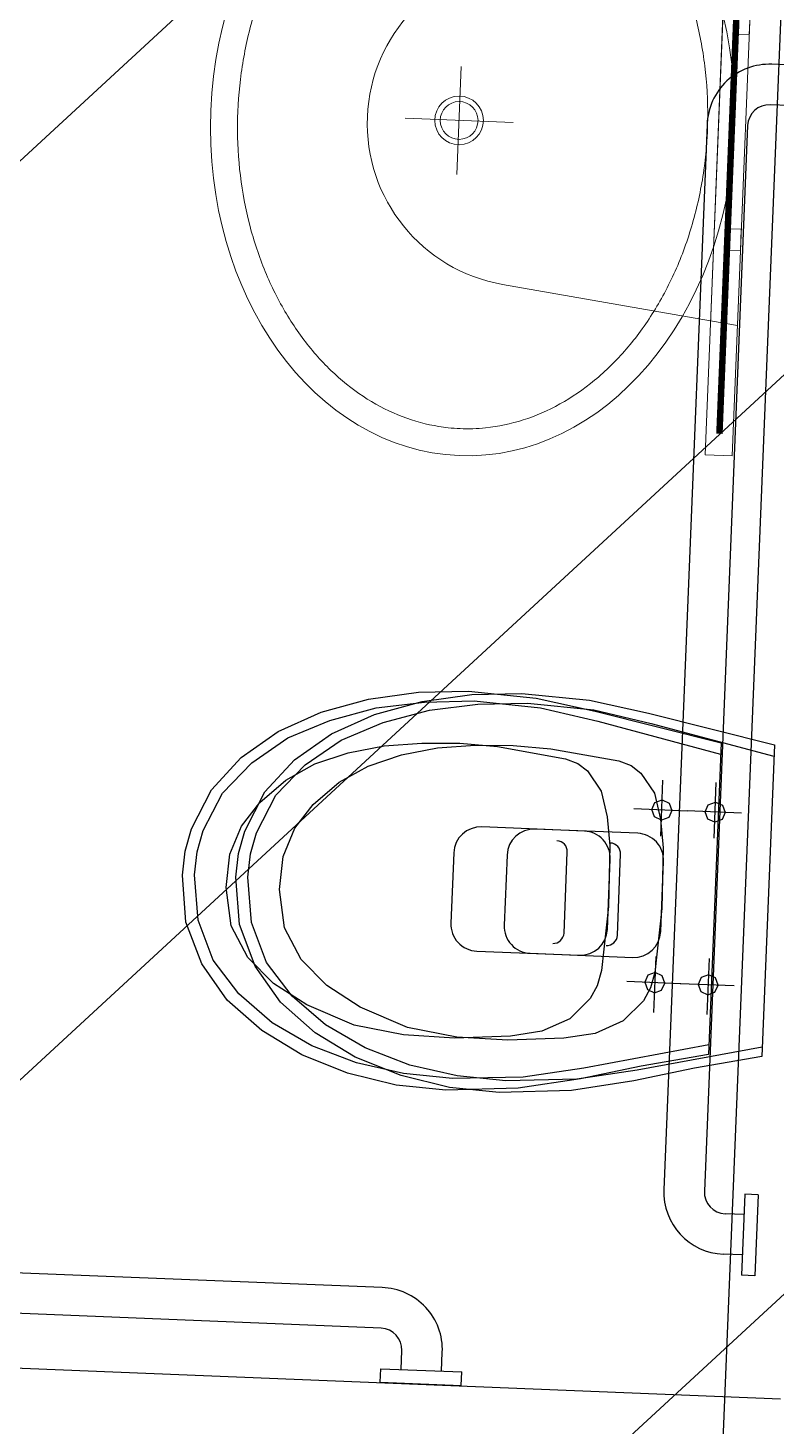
# Model space of a CAD drawing. Extents: x -678889171 to 586587, y -792238163 to 335485.
# Drawn here: x -678749636 to -678748943, y -791945626 to -791944332 of the extents above; entities that cross this region are included whole.
import ezdxf
from ezdxf.enums import TextEntityAlignment as Align

# ---------------------------------------------------------------- set-up
doc = ezdxf.new("R2010")
doc.units = 0
doc.header["$MEASUREMENT"] = 0
for name, color, linetype in [('A-FLOR-PATT', 252, 'Continuous'), ('A-SITE-PATT', 252, 'Continuous'), ('A-WALL', 252, 'Continuous')]:
    doc.layers.add(name, color=color, linetype=linetype)
doc.layers.add('BASEMENT3 LAYOUT$0$HATCH2', color=252, linetype='Continuous', lineweight=15)
doc.layers.add('Ground floor Towers$0$04-Ground Floor$0$A-FIX', color=252, linetype='Continuous', lineweight=0)
doc.styles.add('Ground floor Towers$0$$Bas01-Rname$0$EN-SC', font='swissc.ttf')
doc.styles.add('Ground floor Towers$0$$Bas01-Rname$0$EN-SCL', font='swisscl.ttf')
doc.styles.add('Ground floor Towers$0$04-Ground Floor$0$V2-lower ground$0$LEVEL  FOR LICENSE LOWER GR$0$$LG- LEVEL$0$AR-SR', font='sarb.shx')

# ---------------------------------------------------------------- blocks, each defined once
blk = doc.blocks.new('A$C61C61320')
at = {"layer": 'BASEMENT3 LAYOUT$0$HATCH2'}
h = blk.add_hatch(dxfattribs=at)
h.set_pattern_fill('ANSI31', color=256, scale=5000, style=0)
h.set_pattern_definition([(45, (1320016.062358054, 343948.7931753235), (-441.9417382415922, 441.9417382415922), [])])
h.paths.add_polyline_path([(11086.00013759569, 20764.88754983409), (-87874.57371154218, 20764.88754983409), (-87874.57371154218, -14411.92520058152), (11086.00013759569, -14411.92520058152)])
blk = doc.blocks.new('Ground floor Towers$0$04-Ground Floor$0$PLann')
at = {"layer": 'Ground floor Towers$0$04-Ground Floor$0$A-FIX'}
for p, q in [((86.54599381877051, -762.7636714310493), (80.35569658232271, -716.4148793086197)), ((86.54599381877051, -762.7636714310493), (80.35569658232271, -716.4148793086197)), ((432.8298095811915, -762.7636714310493), (439.020106817632, -716.4148793086197)), ((432.8298095811915, -762.7636714310493), (439.020106817632, -716.4148793086197)), ((439.0201068176393, -741.4148793086197), (80.35569658232998, -741.4148793086197)), ((439.0201068176393, -741.4148793086197), (80.35569658232998, -741.4148793086197)), ((109.6894728402694, -935.0408150126723), (86.54599381877051, -762.7636714310493)), ((109.6894728402694, -935.0408150126723), (86.54599381877051, -762.7636714310493)), ((409.6863305596926, -935.0408150126723), (432.8298095811915, -762.7636714310493)), ((409.6863305596926, -935.0408150126723), (432.8298095811915, -762.7636714310493)), ((259.7218895310143, -1031.415030711679), (259.7218895310143, -931.4150307116788)), ((259.7218895310143, -1031.415030711679), (259.7218895310143, -931.4150307116788)), ((309.7218895310143, -981.4150307116788), (209.7218895310143, -981.4150307116788)), ((309.7218895310143, -981.4150307116788), (209.7218895310143, -981.4150307116788))]:
    blk.add_line(p, q, dxfattribs=at)
for points in [[(-40.312098295748, -741.4148793086124), (-40.31209829575528, -716.4148793086124), (559.6879016957173, -716.414879308627), (559.6879016957246, -741.414879308627)], [(-40.312098295748, -741.4148793086124), (-40.31209829575528, -716.4148793086124), (559.6879016957173, -716.414879308627), (559.6879016957246, -741.414879308627)], [(169.687901699981, -726.4148793086197), (169.687901699981, -716.4148793086197), (149.687901699981, -716.4148793086197), (149.687901699981, -726.4148793086197)], [(169.687901699981, -726.4148793086197), (169.687901699981, -716.4148793086197), (149.687901699981, -716.4148793086197), (149.687901699981, -726.4148793086197)], [(369.687901699981, -726.4148793086197), (369.687901699981, -716.4148793086197), (349.687901699981, -716.4148793086197), (349.687901699981, -726.4148793086197)], [(369.687901699981, -726.4148793086197), (369.687901699981, -716.4148793086197), (349.687901699981, -716.4148793086197), (349.687901699981, -726.4148793086197)]]:
    blk.add_lwpolyline(points, close=True, dxfattribs=at)
at = {"layer": 'Ground floor Towers$0$04-Ground Floor$0$A-FIX', "const_width": 6.000000000000006}
blk.add_lwpolyline([(539.68790169571, -728.914879308627), (-20.31209829573345, -728.9148793086124)], dxfattribs=at)
blk.add_lwpolyline([(539.68790169571, -728.914879308627), (-20.31209829573345, -728.9148793086124)], dxfattribs=at)
at = {"layer": 'Ground floor Towers$0$04-Ground Floor$0$A-FIX'}
for radius in [22.5, 22.5, 17.5, 17.5]:
    blk.add_circle((259.7218895310143, -981.4150307116788), radius, dxfattribs=at)
blk.add_arc((259.687901699981, -915.096300397744), 151.3185789108752, 187.5738971129199, 352.4261028871238, dxfattribs=at)
blk.add_arc((259.687901699981, -915.096300397744), 151.3185789108752, 187.5738971129199, 352.4261028871238, dxfattribs=at)
at = {"layer": 'Ground floor Towers$0$04-Ground Floor$0$A-FIX', "extrusion": (7.453889935837879e-20, 4.794532955870854e-34, -1)}
blk.add_ellipse((259.687901699981, -968.9148793086197), major_axis=(-309.9999999999999, -3.37726916718637e-14), ratio=0.782258064516129, dxfattribs=at)
blk.add_ellipse((259.687901699981, -968.9148793086197), major_axis=(-309.9999999999999, -3.37726916718637e-14), ratio=0.782258064516129, dxfattribs=at)
at = {"layer": 'Ground floor Towers$0$04-Ground Floor$0$A-FIX'}
blk.add_open_spline([(-25.31209830001899, -968.9148793086197), (-25.31209830001899, -961.0473532923634), (-24.74826177230716, -953.1797335107321), (-21.94688169636356, -933.7138040595737), (-19.02874969334516, -922.1571387472641), (-10.72651512933953, -899.454247949433), (-5.341221260423481, -888.3081040044262), (7.824022180502652, -866.7212399558548), (15.60463788119523, -856.2814262584061), (33.40727327055356, -836.4263402777642), (43.42925202693732, -827.0120924017456), (65.47000209208636, -809.519838646599), (77.48831278559373, -801.442591484446), (103.1945126008795, -786.9007861311247), (116.8818020173348, -780.4366871150478), (145.5330059188564, -769.3441619468495), (160.4963153406861, -764.7159856540884), (191.259340903438, -757.4545625553137), (207.0584803542806, -754.8214399165217), (239.0234866660467, -751.6403371148617), (255.1887987517985, -751.0924030846863), (287.4039406834927, -752.1004471453844), (303.4532205674259, -753.6564111157486), (334.9580592607817, -758.8191438276399), (350.4130546213055, -762.4258327888592), (380.2716868264761, -771.566396389614), (394.6747327273697, -777.1000946792838), (422.0097014143612, -789.9042368507062), (434.9410130482429, -797.1743427078754), (458.9687226448441, -813.2014620853361), (470.0645621094009, -821.957880902758), (490.1314457941044, -840.6620015592771), (499.1021882832429, -850.6087965773104), (514.71676492181, -871.3746952507636), (521.360876551109, -882.1927554648491), (532.2094788990435, -904.3891791588821), (536.4149606392457, -915.7669447007638), (542.3439672467066, -938.8049850783054), (544.0686324167546, -950.4657399080379), (545.0290625510097, -973.8299000077086), (544.2650736414871, -985.5345976591261), (540.2808561496495, -1008.588967903771), (537.0952554489049, -1019.942150457376), (528.3334685381269, -1042.217521760073), (522.7561969821109, -1053.139511539054), (509.2870428868337, -1074.266178615521), (501.3946138569227, -1084.469971425539), (483.4504310836419, -1103.854033060284), (473.398764453661, -1113.033362512127), (451.3774193077479, -1130.072000512532), (439.4081869834918, -1137.930626129207), (413.8699141381294, -1152.066269717055), (400.3014342218594, -1158.342875468653), (371.9438301105984, -1169.104131254105), (357.1552677509462, -1173.58855604242), (326.7804472170537, -1180.615564144237), (311.1947245819465, -1183.158034953739), (279.6757942047116, -1186.216517610242), (263.7431022370729, -1186.732487697626), (231.9919756353847, -1185.720797278954), (216.174052556933, -1184.193150142403), (185.1103913328334, -1179.144884665787), (169.865177070249, -1175.624339791341), (140.3855784975676, -1166.707505830635), (126.1517431918546, -1161.311377935889), (99.09821272188856, -1148.823787617729), (86.27908606553683, -1141.732632118014), (62.40612803263502, -1126.091817920779), (51.35282246908901, -1117.542697451484), (31.29375764830911, -1099.26687379401), (22.2883045163544, -1089.54099612106), (6.52497928464436, -1069.216324533953), (-0.2330962097257725, -1058.618506770689), (-11.38655015674158, -1036.850484440553), (-15.78279724013555, -1025.68090786664), (-22.16650735261646, -1003.039409623204), (-24.15506525497767, -991.5671620497296), (-25.18630611181288, -976.3476007948402), (-25.31209830001899, -972.6312389288714), (-25.31209830001899, -968.9148793086197)], degree=3, knots=[0, 0, 0, 0, 0.112104300194936, 0.112104300194936, 0.2786233646926105, 0.2786233646926105, 0.4451424291902849, 0.4451424291902849, 0.6116614936879594, 0.6116614936879594, 0.7781805581856338, 0.7781805581856338, 0.9446996226833082, 0.9446996226833082, 1.111218687180983, 1.111218687180983, 1.277737751678657, 1.277737751678657, 1.444256816176331, 1.444256816176331, 1.610775880674006, 1.610775880674006, 1.77729494517168, 1.77729494517168, 1.943814009669355, 1.943814009669355, 2.110333074167029, 2.110333074167029, 2.276852138664704, 2.276852138664704, 2.443371203162378, 2.443371203162378, 2.609890267660052, 2.609890267660052, 2.776409332157727, 2.776409332157727, 2.942928396655401, 2.942928396655401, 3.109447461153076, 3.109447461153076, 3.27596652565075, 3.27596652565075, 3.440092326214613, 3.440092326214613, 3.604218126778477, 3.604218126778477, 3.76834392734234, 3.76834392734234, 3.932469727906204, 3.932469727906204, 4.096595528470067, 4.096595528470067, 4.260721329033931, 4.260721329033931, 4.424847129597794, 4.424847129597794, 4.588972930161658, 4.588972930161658, 4.753098730725521, 4.753098730725521, 4.917224531289385, 4.917224531289385, 5.081350331853248, 5.081350331853248, 5.245476132417112, 5.245476132417112, 5.409601932980975, 5.409601932980975, 5.573727733544839, 5.573727733544839, 5.737853534108702, 5.737853534108702, 5.901979334672566, 5.901979334672566, 6.066105135236429, 6.066105135236429, 6.230230935800293, 6.230230935800293, 6.283185307179586, 6.283185307179586, 6.283185307179586, 6.283185307179586], dxfattribs=at)
blk.add_open_spline([(-25.31209830001899, -968.9148793086197), (-25.31209830001899, -961.0473532923634), (-24.74826177230716, -953.1797335107321), (-21.94688169636356, -933.7138040595737), (-19.02874969334516, -922.1571387472641), (-10.72651512933953, -899.454247949433), (-5.341221260423481, -888.3081040044262), (7.824022180502652, -866.7212399558548), (15.60463788119523, -856.2814262584061), (33.40727327055356, -836.4263402777642), (43.42925202693732, -827.0120924017456), (65.47000209208636, -809.519838646599), (77.48831278559373, -801.442591484446), (103.1945126008795, -786.9007861311247), (116.8818020173348, -780.4366871150478), (145.5330059188564, -769.3441619468495), (160.4963153406861, -764.7159856540884), (191.259340903438, -757.4545625553137), (207.0584803542806, -754.8214399165217), (239.0234866660467, -751.6403371148617), (255.1887987517985, -751.0924030846863), (287.4039406834927, -752.1004471453844), (303.4532205674259, -753.6564111157486), (334.9580592607817, -758.8191438276399), (350.4130546213055, -762.4258327888592), (380.2716868264761, -771.566396389614), (394.6747327273697, -777.1000946792838), (422.0097014143612, -789.9042368507062), (434.9410130482429, -797.1743427078754), (458.9687226448441, -813.2014620853361), (470.0645621094009, -821.957880902758), (490.1314457941044, -840.6620015592771), (499.1021882832429, -850.6087965773104), (514.71676492181, -871.3746952507636), (521.360876551109, -882.1927554648491), (532.2094788990435, -904.3891791588821), (536.4149606392457, -915.7669447007638), (542.3439672467066, -938.8049850783054), (544.0686324167546, -950.4657399080379), (545.0290625510097, -973.8299000077086), (544.2650736414871, -985.5345976591261), (540.2808561496495, -1008.588967903771), (537.0952554489049, -1019.942150457376), (528.3334685381269, -1042.217521760073), (522.7561969821109, -1053.139511539054), (509.2870428868337, -1074.266178615521), (501.3946138569227, -1084.469971425539), (483.4504310836419, -1103.854033060284), (473.398764453661, -1113.033362512127), (451.3774193077479, -1130.072000512532), (439.4081869834918, -1137.930626129207), (413.8699141381294, -1152.066269717055), (400.3014342218594, -1158.342875468653), (371.9438301105984, -1169.104131254105), (357.1552677509462, -1173.58855604242), (326.7804472170537, -1180.615564144237), (311.1947245819465, -1183.158034953739), (279.6757942047116, -1186.216517610242), (263.7431022370729, -1186.732487697626), (231.9919756353847, -1185.720797278954), (216.174052556933, -1184.193150142403), (185.1103913328334, -1179.144884665787), (169.865177070249, -1175.624339791341), (140.3855784975676, -1166.707505830635), (126.1517431918546, -1161.311377935889), (99.09821272188856, -1148.823787617729), (86.27908606553683, -1141.732632118014), (62.40612803263502, -1126.091817920779), (51.35282246908901, -1117.542697451484), (31.29375764830911, -1099.26687379401), (22.2883045163544, -1089.54099612106), (6.52497928464436, -1069.216324533953), (-0.2330962097257725, -1058.618506770689), (-11.38655015674158, -1036.850484440553), (-15.78279724013555, -1025.68090786664), (-22.16650735261646, -1003.039409623204), (-24.15506525497767, -991.5671620497296), (-25.18630611181288, -976.3476007948402), (-25.31209830001899, -972.6312389288714), (-25.31209830001899, -968.9148793086197)], degree=3, knots=[0, 0, 0, 0, 0.112104300194936, 0.112104300194936, 0.2786233646926105, 0.2786233646926105, 0.4451424291902849, 0.4451424291902849, 0.6116614936879594, 0.6116614936879594, 0.7781805581856338, 0.7781805581856338, 0.9446996226833082, 0.9446996226833082, 1.111218687180983, 1.111218687180983, 1.277737751678657, 1.277737751678657, 1.444256816176331, 1.444256816176331, 1.610775880674006, 1.610775880674006, 1.77729494517168, 1.77729494517168, 1.943814009669355, 1.943814009669355, 2.110333074167029, 2.110333074167029, 2.276852138664704, 2.276852138664704, 2.443371203162378, 2.443371203162378, 2.609890267660052, 2.609890267660052, 2.776409332157727, 2.776409332157727, 2.942928396655401, 2.942928396655401, 3.109447461153076, 3.109447461153076, 3.27596652565075, 3.27596652565075, 3.440092326214613, 3.440092326214613, 3.604218126778477, 3.604218126778477, 3.76834392734234, 3.76834392734234, 3.932469727906204, 3.932469727906204, 4.096595528470067, 4.096595528470067, 4.260721329033931, 4.260721329033931, 4.424847129597794, 4.424847129597794, 4.588972930161658, 4.588972930161658, 4.753098730725521, 4.753098730725521, 4.917224531289385, 4.917224531289385, 5.081350331853248, 5.081350331853248, 5.245476132417112, 5.245476132417112, 5.409601932980975, 5.409601932980975, 5.573727733544839, 5.573727733544839, 5.737853534108702, 5.737853534108702, 5.901979334672566, 5.901979334672566, 6.066105135236429, 6.066105135236429, 6.230230935800293, 6.230230935800293, 6.283185307179586, 6.283185307179586, 6.283185307179586, 6.283185307179586], dxfattribs=at)
blk = doc.blocks.new('GR')
at = {"layer": 'A-FLOR-PATT'}
for p, q in [((45305, 268485), (45305, 225220)), ((44999.07357384515, 241189.0086429631, -2.166913846669273), (45044.80898227717, 241197.3631891634, -2.166913846669273)), ((45044.80898227717, 241197.3631891634, -2.166913846669273), (45091.11917990304, 241200.2086930498, -2.166913846669273)), ((45050.90039559161, 241188.5458032984, -2.166913846669273), (45096.64652039431, 241191.4118993901, -2.166913846669273)), ((45091.11917990304, 241200.2086930498, -2.166913846669273), (45153.95103361123, 241196.4699196092, -2.166913846669273)), ((45096.64652039431, 241191.4118993901, -2.166913846669273), (45158.39370020236, 241187.6710081015, -2.166913846669273)), ((45153.95103361123, 241196.4699196092, -2.166913846669273), (45209.09352000001, 241186.6636289174, -2.166913846669273)), ((44955.56165891373, 241175.1482736001, -2.166913846669273), (44999.07357384515, 241189.0086429631, -2.166913846669273)), ((44963.84089438574, 241167.9838701767, -2.166913846669273), (45006.24750091432, 241181.2997423624, -2.166913846669273)), ((45006.24750091432, 241181.2997423624, -2.166913846669273), (45050.90039559161, 241188.5458032984, -2.166913846669273)), ((45158.39370020236, 241187.6710081015, -2.166913846669273), (45211.86688995986, 241177.2974254648, -2.166913846669273)), ((45209.09352000001, 241186.6636289174, -2.166913846669273), (45326.56877629653, 241162.0755675564, -2.166913846669273)), ((45211.86688995986, 241177.2974254648, -2.166913846669273), (45326.56877622906, 241151.4959268005, -2.166913846669273)), ((44916.46432106681, 241155.7646656484, -2.166913846669273), (44955.56165891373, 241175.1482736001, -2.166913846669273)), ((44925.84666255854, 241150.2728202754, -2.166913846669273), (44963.84089438574, 241167.9838701767, -2.166913846669273)), ((44883.43128141664, 241130.3403947364, -2.166913846669273), (44916.46432106681, 241155.7646656484, -2.166913846669273)), ((45049.86827995732, 241150.5149750199, -2.166913846669273), (45085.13971603576, 241151.6902148617, -2.166913846669273)), ((45085.13971603576, 241151.6902148617, -2.166913846669273), (45119.87419452801, 241150.1093239747, -2.166913846669273)), ((45326.56877629653, 241162.0755675564, -2.166913846671937), (45326.56877644789, 240873.2013755885, -2.166913846671937)), ((44893.35379962362, 241125.955975711, -2.166913846669273), (44925.84666255854, 241150.2728202754, -2.166913846669273)), ((44951.79387095501, 241127.1764527722, -2.166913846669273), (44982.0770419765, 241138.8199430429, -2.166913846669273)), ((44982.0770419765, 241138.8199430429, -2.166913846669273), (45015.14456019273, 241146.5857223269, -2.166913846669273)), ((45015.14456019273, 241146.5857223269, -2.166913846669273), (45049.86827995732, 241150.5149750199, -2.166913846669273)), ((45119.87419452801, 241150.1093239747, -2.166913846669273), (45183.27977838682, 241141.4038451999, -2.166913846669273)), ((45183.27977838682, 241141.4038451999, -2.166913846669273), (45194.87163552248, 241137.565024618, -2.166913846669273)), ((44857.02551144578, 241099.4188991321, -2.166913846669273), (44883.43128141664, 241130.3403947364, -2.166913846669273)), ((44867.50884093036, 241096.6842857466, -2.166913846669273), (44893.35379962362, 241125.955975711, -2.166913846669273)), ((44925.3590440495, 241111.136683512, -2.166913846669273), (44951.79387095501, 241127.1764527722, -2.166913846669273)), ((45194.87163552248, 241137.565024618, -2.166913846669273), (45204.25613715961, 241130.9668118286, -2.166913846669273)), ((45204.25613715961, 241130.9668118286, -2.166913846669273), (45217.52465425569, 241112.8135144754, -2.166913846669273)), ((45274.37368897691, 241073.3851623971, -2.166913846669273), (45274.27254055465, 241125.1891894209, -2.166913846669273)), ((45217.52465425569, 241112.8135144754, -2.166913846669273), (45224.16576793871, 241089.1154188258, -2.166913846669273)), ((44840.02483525777, 241062.4632635541, -2.166913846669273), (44857.02551144578, 241099.4188991321, -2.166913846669273)), ((44902.25407803103, 241089.5932512868, -2.166913846669273), (44925.3590440495, 241111.136683512, -2.166913846669273)), ((45264.9547511307, 241097.6201733282, -2.166913846669273), (45267.69690407007, 241104.2420636512, -2.166913846669273)), ((45267.69690407007, 241104.2420636512, -2.166913846669273), (45274.30803568777, 241107.0100543067, -2.166913846669273)), ((45274.30803568777, 241107.0100543067, -2.166913846669273), (45280.92992603307, 241104.2679013898, -2.166913846669273)), ((45280.92992603307, 241104.2679013898, -2.166913846669273), (45283.69791665891, 241097.6567697347, -2.166913846669273)), ((44851.04728265282, 241061.378413474, -2.166913846669273), (44867.50884093036, 241096.6842857466, -2.166913846669273)), ((44886.31012020869, 241066.9574294647, -2.166913846669273), (44902.25407803103, 241089.5932512868, -2.166913846669273)), ((45224.16576793871, 241089.1154188258, -2.166913846669273), (45227.53650329287, 241062.6775489713, -2.166913846669273)), ((45298.57964304789, 241097.6384715504, -2.166913846669273), (45248.40262688904, 241097.638471511, -2.166913846669273)), ((45267.72274181614, 241091.0090416658, -2.166913846669273), (45264.9547511307, 241097.6201733282, -2.166913846669273)), ((45274.34463210182, 241088.2668887562, -2.166913846669273), (45267.72274181614, 241091.0090416658, -2.166913846669273)), ((45280.95576377915, 241091.0348794044, -2.166913846669273), (45274.34463210182, 241088.2668887562, -2.166913846669273)), ((45283.69791665891, 241097.6567697347, -2.166913846669273), (45280.95576377915, 241091.0348794044, -2.166913846669273)), ((45203.51066592438, 241075.1384714815, -2.166913846669273), (45108.51066592438, 241075.1384714292, -2.166913846669273)), ((44835.09794549653, 241041.4976634271, -2.166913846669273), (44840.02483525777, 241062.4632635541, -2.166913846669273)), ((44846.11823262694, 241041.5191807631, -2.166913846669273), (44851.04728265282, 241061.378413474, -2.166913846669273)), ((44876.44783365945, 241040.4937218643, -2.166913846669273), (44886.31012020869, 241066.9574294647, -2.166913846669273)), ((45227.53650329287, 241062.6775489713, -2.166913846669273), (45228.75265992156, 241006.4502125171, -2.166913846669273)), ((45083.51066593816, 241050.1384714161, -2.166913846669273), (45083.51066597221, 240985.1384714161, -2.166913846669273)), ((45188.51066598007, 240980.138471472, -2.166913846669273), (45188.5106659211, 241055.1384714557, -2.166913846669273)), ((45228.51066597221, 240985.1384714946, -2.166913846669273), (45228.51066593816, 241050.1384714946, -2.166913846669273)), ((44833.49227580228, 241019.4538699925, -2.166913846669273), (44835.09794549653, 241041.4976634271, -2.166913846669273)), ((44844.51150406831, 241020.0177242862, -2.166913846669273), (44846.11823262694, 241041.5191807631, -2.166913846669273)), ((44874.29537278203, 241009.6195813347, -2.166913846669273), (44876.44783365945, 241040.4937218643, -2.166913846669273)), ((44838.52339932149, 240975.9247157258, -2.166913846669273), (44833.49227580228, 241019.4538699925, -2.166913846669273)), ((44849.56110194486, 240978.1373167651, -2.166913846669273), (44844.51150406831, 241020.0177242862, -2.166913846669273)), ((44880.43846158858, 240974.3361515213, -2.166913846669273), (44874.29537278203, 241009.6195813347, -2.166913846669273)), ((45228.75265992156, 241006.4502125171, -2.166913846669273), (45224.44341781634, 240946.9146662831, -2.166913846669273)), ((44854.58578720599, 240937.9055712609, -2.166913846669273), (44838.52339932149, 240975.9247157258, -2.166913846669273)), ((44865.05619787718, 240941.7874688719, -2.166913846669273), (44849.56110194486, 240978.1373167651, -2.166913846669273)), ((44897.02484582936, 240945.7113422308, -2.166913846669273), (44880.43846158858, 240974.3361515213, -2.166913846669273)), ((45108.51066598597, 240960.1384714292, -2.166913846669273), (45203.51066598597, 240960.1384714815, -2.166913846669273)), ((45274.37368906457, 240961.8917806657, -2.166913846669273), (45274.27254072377, 240910.0877536417, -2.166913846669273)), ((44921.86568677975, 240922.6128145225, -2.166913846669273), (44897.02484582936, 240945.7113422308, -2.166913846669273)), ((45224.44341781634, 240946.9146662831, -2.166913846669273), (45221.17400703471, 240932.5688386384, -2.166913846669273)), ((45267.72274193151, 240944.2679013865, -2.166913846669273), (45264.95475125645, 240937.6567697198, -2.166913846669273)), ((45274.34463221291, 240947.0100543065, -2.166913846669273), (45267.72274193151, 240944.2679013865, -2.166913846669273)), ((45280.95576389455, 240944.2420636687, -2.166913846669273), (45274.34463221291, 240947.0100543065, -2.166913846669273)), ((45283.69791678474, 240937.6201733427, -2.166913846669273), (45280.95576389455, 240944.2420636687, -2.166913846669273)), ((44879.46661984977, 240905.4355031306, -2.166913846669273), (44854.58578720599, 240937.9055712609, -2.166913846669273)), ((44889.93271011095, 240911.5301355666, -2.166913846669273), (44865.05619787718, 240941.7874688719, -2.166913846669273)), ((45221.17400703471, 240932.5688386384, -2.166913846669273), (45215.12351054433, 240920.4303241203, -2.166913846669273)), ((45298.5796431737, 240937.6384715504, -2.166913846669273), (45248.40262701485, 240937.638471511, -2.166913846669273)), ((45264.95475125645, 240937.6567697198, -2.166913846669273), (45267.69690420626, 240931.0348794011, -2.166913846669273)), ((45267.69690420626, 240931.0348794011, -2.166913846669273), (45274.3080358283, 240928.2668887559, -2.166913846669273)), ((45274.3080358283, 240928.2668887559, -2.166913846669273), (45280.92992616932, 240931.0090416833, -2.166913846669273)), ((45280.92992616932, 240931.0090416833, -2.166913846669273), (45283.69791678474, 240937.6201733427, -2.166913846669273)), ((44953.33613376477, 240903.9310242081, -2.166913846669273), (44921.86568677975, 240922.6128145225, -2.166913846669273)), ((45215.12351054433, 240920.4303241203, -2.166913846669273), (45196.98207311776, 240901.0876329927, -2.166913846669273)), ((44912.5802157168, 240878.4916742254, -2.166913846669273), (44879.46661984977, 240905.4355031306, -2.166913846669273)), ((44921.93671940291, 240886.2328508302, -2.166913846669273), (44889.93271011095, 240911.5301355666, -2.166913846669273)), ((44998.01469015702, 240886.9237336491, -2.166913846669273), (44953.33613376477, 240903.9310242081, -2.166913846669273)), ((45196.98207311776, 240901.0876329927, -2.166913846669273), (45171.64713298371, 240888.3691261789, -2.166913846669273)), ((44959.461807138, 240866.4565106915, -2.166913846669273), (44921.93671940291, 240886.2328508302, -2.166913846669273)), ((45043.78021444772, 240879.8542165254, -2.166913846669273), (44998.01469015702, 240886.9237336491, -2.166913846669273)), ((45091.18262545308, 240878.8403990832, -2.166913846669273), (45043.78021444772, 240879.8542165254, -2.166913846669273)), ((45143.00080637957, 240882.8030290612, -2.166913846669273), (45091.18262545308, 240878.8403990832, -2.166913846669273)), ((45171.64713298371, 240888.3691261789, -2.166913846669273), (45143.00080637957, 240882.8030290612, -2.166913846669273)), ((45326.55160083476, 240881.9980123223, -2.166913846669273), (45211.95202905589, 240855.9291738479, -2.166913846669273)), ((44950.67149412316, 240857.610067944, -2.166913846669273), (44912.5802157168, 240878.4916742254, -2.166913846669273)), ((45001.37991238383, 240852.1989125886, -2.166913846669273), (44959.461807138, 240866.4565106915, -2.166913846669273)), ((45326.56877644789, 240873.2013755885, -2.166913846669273), (45264.85488388248, 240859.8939216739, -2.166913846669273)), ((44993.69808454382, 240842.2699561384, -2.166913846669273), (44950.67149412316, 240857.610067944, -2.166913846669273)), ((45211.95202905589, 240855.9291738479, -2.166913846669273), (45156.30702123032, 240845.3425356913, -2.166913846669273)), ((45264.85488388248, 240859.8939216739, -2.166913846669273), (45209.21635673148, 240845.9881812909, -2.166913846669273)), ((45038.90389883794, 240832.9866029012, -2.166913846669273), (44993.69808454382, 240842.2699561384, -2.166913846669273)), ((45045.49889245355, 240844.0198089344, -2.166913846669273), (45001.37991238383, 240852.1989125886, -2.166913846669273)), ((45090.71348130138, 240841.3530090431, -2.166913846669273), (45045.49889245355, 240844.0198089344, -2.166913846669273)), ((45156.30702123032, 240845.3425356913, -2.166913846669273), (45090.71348130138, 240841.3530090431, -2.166913846669273)), ((45209.21635673148, 240845.9881812909, -2.166913846669273), (45151.90200997722, 240834.8559446984, -2.166913846669273)), ((45085.22485507219, 240830.3219632297, -2.166913846669273), (45038.90389883794, 240832.9866029012, -2.166913846669273)), ((45151.90200997722, 240834.8559446984, -2.166913846669273), (45085.22485507219, 240830.3219632297, -2.166913846669273)), ((40476.64699863413, 240557.2740405605), (45356.67700594787, 240557.2740405606))]:
    blk.add_line(p, q, dxfattribs=at)
at = {"layer": 'A-FLOR-PATT', "ltscale": 0.5}
for p, q in [((45316.07333666809, 241791.5228427746), (45298.60893160938, 241791.5230307442)), ((45316.07293330124, 241754.0228427768), (45298.60852824244, 241754.0230307463)), ((45241.07843823954, 241733.3039482136), (45241.0694357107, 240746.361531904)), ((45278.57394171774, 241734.0230308066), (45278.57394171773, 240746.5230306987)), ((45316.0743450853, 240745.2728427736), (45316.07353835156, 240670.2728427779)), ((45328.57434508458, 240745.272708318), (45316.0743450853, 240745.2728427736)), ((45328.57434508458, 240745.272708318), (45328.57353835089, 240670.2727083223)), ((45316.07414340187, 240726.5228427679), (45298.60809798422, 240726.5230306406)), ((45316.07374003497, 240689.0228427701), (45298.60769461737, 240689.0230306427)), ((45328.57353835089, 240670.2727083223), (45316.07353835156, 240670.2728427779)), ((44984.10467824437, 240645.2679086038), (43997.16226193474, 240645.2769111327)), ((44984.82376083735, 240607.7724051256), (43997.32376072947, 240607.7724051257)), ((45004.82357280755, 240570.2734135421), (45004.82376077709, 240587.737818601)), ((45042.32357280539, 240570.2730101753), (45042.32376077492, 240587.737415234)), ((44986.07343835304, 240557.7736152262), (44986.07357280864, 240570.2736152255)), ((44986.07357280864, 240570.2736152255), (45061.07357280429, 240570.2728084918)), ((45061.07343834871, 240557.7728084925), (45061.07357280429, 240570.2728084918)), ((44986.07343835304, 240557.7736152262), (45061.07343834871, 240557.7728084925))]:
    blk.add_line(p, q, dxfattribs=at)
at = {"layer": 'A-FLOR-PATT', "extrusion": (-0.0005261196750830692, 1.807859417723991e-13, 0.9999998615990343)}
for p, q in [((44949.65144280642, 241189.008643102, -2.339215516575674), (44995.38684491209, 241197.3631892832, -2.315153218351313)), ((44949.65144280644, 241189.008643102, -2.3392155165171), (44995.3868449121, 241197.3631892832, -2.315153218292746)), ((44995.38684491209, 241197.3631892832, -2.315153218351313), (45041.69703612978, 241200.2086931503, -2.290788512223237)), ((44995.3868449121, 241197.3631892832, -2.315153218292746), (45041.69703612979, 241200.2086931503, -2.290788512164671)), ((45001.4782573798, 241188.5458034156, -2.311948405957857), (45047.22437585239, 241191.4118994883, -2.287880469640239)), ((45001.47825737982, 241188.5458034156, -2.31194840589929), (45047.22437585241, 241191.4118994882, -2.287880469581676)), ((45041.69703612978, 241200.2086931503, -2.290788512223237), (45104.52888114042, 241196.4699196834, -2.257731437765564)), ((45041.69703612979, 241200.2086931503, -2.290788512164671), (45104.52888114043, 241196.4699196834, -2.257731437706994)), ((45047.22437585239, 241191.4118994883, -2.287880469640239), (45108.97154711301, 241187.6710081739, -2.255394063462472)), ((45047.22437585241, 241191.4118994882, -2.287880469581676), (45108.97154711303, 241187.6710081739, -2.255394063403905)), ((45104.52888114042, 241196.4699196834, -2.257731437765564), (45159.67135989333, 241186.6636289685, -2.228719890743804)), ((45104.52888114043, 241196.4699196834, -2.257731437706994), (45159.67135989335, 241186.6636289685, -2.228719890685237)), ((44906.13953389128, 241175.1482737573, -2.362107991122183), (44949.65144280642, 241189.008643102, -2.339215516575674)), ((44906.13953389129, 241175.1482737573, -2.362107991063617), (44949.65144280644, 241189.008643102, -2.3392155165171)), ((44914.41876821445, 241167.9838703304, -2.357752122445991), (44956.82536887949, 241181.2997424984, -2.335441172397267)), ((44914.41876821446, 241167.9838703304, -2.357752122387428), (44956.82536887951, 241181.2997424984, -2.335441172338705)), ((44956.82536887949, 241181.2997424984, -2.335441172397267), (45001.4782573798, 241188.5458034156, -2.311948405957857)), ((44956.82536887951, 241181.2997424984, -2.335441172338705), (45001.47825737982, 241188.5458034156, -2.31194840589929)), ((45108.97154711301, 241187.6710081739, -2.255394063462472), (45162.44472946545, 241177.2974255148, -2.227260766242004)), ((45108.97154711303, 241187.6710081739, -2.255394063403905), (45162.44472946547, 241177.2974255148, -2.227260766183438)), ((45159.67135989333, 241186.6636289685, -2.228719890743804), (45277.1465999209, 241162.0755675584, -2.166913847071736)), ((45159.67135989335, 241186.6636289685, -2.228719890685237), (45277.14659992091, 241162.0755675584, -2.16691384701317)), ((45162.44472946545, 241177.2974255148, -2.227260766242004), (45277.14659984899, 241151.4959268025, -2.166913847107654)), ((45162.44472946547, 241177.2974255148, -2.227260766183438), (45277.14659984901, 241151.4959268025, -2.166913847049091)), ((44867.04220144737, 241155.7646658219, -2.382677869807576), (44906.13953389128, 241175.1482737573, -2.362107991122183)), ((44867.04220144739, 241155.7646658219, -2.382677869749006), (44906.13953389129, 241175.1482737573, -2.362107991063617)), ((44876.42454163828, 241150.272820445, -2.377741635350642), (44914.41876821445, 241167.9838703304, -2.357752122445991)), ((44876.42454163831, 241150.272820445, -2.377741635292068), (44914.41876821446, 241167.9838703304, -2.357752122387428)), ((44834.00916635838, 241130.3403949237, -2.40005720189632), (44867.04220144737, 241155.7646658219, -2.382677869807576)), ((44834.0091663584, 241130.3403949236, -2.400057201837754), (44867.04220144739, 241155.7646658219, -2.382677869749006)), ((45000.44614187244, 241150.5149751376, -2.312491422301513), (45035.71757306978, 241151.6902149647, -2.293934425812161)), ((45000.44614187245, 241150.5149751376, -2.312491422242953), (45035.7175730698, 241151.6902149647, -2.293934425753598)), ((45035.71757306978, 241151.6902149647, -2.293934425812161), (45070.45204675408, 241150.1093240632, -2.275659933273701)), ((45035.7175730698, 241151.6902149647, -2.293934425753598), (45070.45204675409, 241150.1093240632, -2.275659933215142)), ((44843.93168319024, 241125.9559758942, -2.394836769841429), (44876.42454163828, 241150.272820445, -2.377741635350642)), ((44843.93168319026, 241125.9559758941, -2.394836769782863), (44876.42454163831, 241150.272820445, -2.377741635292068)), ((44902.37174643399, 241127.1764529309, -2.364090298500674), (44932.65491326911, 241138.819943189, -2.348157726401912)), ((44902.371746434, 241127.1764529309, -2.364090298442118), (44932.65491326913, 241138.819943189, -2.348157726343356)), ((44932.65491326911, 241138.819943189, -2.348157726401912), (44965.722426912, 241146.5857224591, -2.33076025446189)), ((44932.65491326913, 241138.819943189, -2.348157726343356), (44965.72242691201, 241146.5857224591, -2.330760254403334)), ((44965.722426912, 241146.5857224591, -2.33076025446189), (45000.44614187244, 241150.5149751376, -2.312491422301513)), ((44965.72242691201, 241146.5857224591, -2.330760254403334), (45000.44614187245, 241150.5149751376, -2.312491422242953)), ((45070.45204675408, 241150.1093240632, -2.275659933273701), (45133.85762183386, 241141.4038452618, -2.24230100809579)), ((45070.45204675409, 241150.1093240632, -2.275659933215142), (45133.85762183388, 241141.4038452618, -2.242301008037231)), ((45133.85762183386, 241141.4038452618, -2.24230100809579), (45145.44947736359, 241137.5650246751, -2.236202303986119)), ((45133.85762183388, 241141.4038452618, -2.242301008037231), (45145.44947736361, 241137.5650246751, -2.236202303927556)), ((44807.60340002917, 241099.4188993305, -2.413949797014926), (44834.00916635838, 241130.3403949237, -2.40005720189632)), ((44807.60340002919, 241099.4188993305, -2.413949796956356), (44834.0091663584, 241130.3403949236, -2.400057201837754)), ((44818.08672806173, 241096.6842859405, -2.408434311112799), (44843.93168319024, 241125.9559758942, -2.394836769841429)), ((44818.08672806175, 241096.6842859405, -2.408434311054233), (44843.93168319026, 241125.9559758941, -2.394836769782863)), ((44875.93692318036, 241111.1366836818, -2.377998181043715), (44902.37174643399, 241127.1764529309, -2.364090298500674)), ((44875.93692318038, 241111.1366836818, -2.377998180985156), (44902.371746434, 241127.1764529309, -2.364090298442118)), ((45145.44947736359, 241137.5650246751, -2.236202303986119), (45154.83397769916, 241130.9668118818, -2.231264933034222)), ((45145.44947736361, 241137.5650246751, -2.236202303927556), (45154.83397769917, 241130.9668118818, -2.231264932975666)), ((45154.83397769916, 241130.9668118818, -2.231264933034222), (45168.10249295126, 241112.813514523, -2.224284105131517)), ((45154.83397769917, 241130.9668118818, -2.231264932975666), (45168.10249295127, 241112.813514523, -2.224284105072961)), ((45224.95151978803, 241073.3851624209, -2.194374709456753), (45224.85037140144, 241125.1891894448, -2.194427925629775)), ((45224.95151978805, 241073.3851624209, -2.194374709398186), (45224.85037140145, 241125.1891894448, -2.194427925571212)), ((45168.10249295126, 241112.813514523, -2.224284105131517), (45174.74360570525, 241089.1154188706, -2.220790084559336)), ((45168.10249295127, 241112.813514523, -2.224284105072961), (45174.74360570527, 241089.1154188706, -2.220790084500777)), ((44790.60272617864, 241062.4632637596, -2.422894187248588), (44807.60340002917, 241099.4188993305, -2.413949797014926)), ((44790.60272617866, 241062.4632637596, -2.422894187190018), (44807.60340002919, 241099.4188993305, -2.413949796956356)), ((44852.83196035065, 241089.5932514662, -2.390154158258994), (44875.93692318036, 241111.1366836818, -2.377998181043715)), ((44852.83196035066, 241089.5932514662, -2.390154158200438), (44875.93692318038, 241111.1366836818, -2.377998180985156)), ((45215.53258325553, 241097.620173356, -2.199330197975083), (45218.27473581817, 241104.2420636778, -2.197887497361322)), ((45215.53258325555, 241097.620173356, -2.199330197916524), (45218.2747358182, 241104.2420636778, -2.197887497302759)), ((45218.27473581817, 241104.2420636778, -2.197887497361322), (45224.88586652203, 241107.0100543306, -2.194409250942584)), ((45218.2747358182, 241104.2420636778, -2.197887497302759), (45224.88586652205, 241107.0100543306, -2.194409250884021)), ((45224.88586652203, 241107.0100543306, -2.194409250942584), (45231.50775594973, 241104.2679014109, -2.190925344145779)), ((45224.88586652205, 241107.0100543306, -2.194409250884021), (45231.50775594975, 241104.2679014109, -2.190925344087212)), ((45231.50775594973, 241104.2679014109, -2.190925344145779), (45234.2757461897, 241097.6567697547, -2.189469049817344)), ((45231.50775594975, 241104.2679014109, -2.190925344087212), (45234.27574618972, 241097.6567697547, -2.189469049758781)), ((44801.62517204773, 241061.3784136748, -2.417095060806524), (44818.08672806173, 241096.6842859405, -2.408434311112799)), ((44801.62517204774, 241061.3784136748, -2.417095060747961), (44818.08672806175, 241096.6842859405, -2.408434311054233)), ((44836.8880047255, 241066.9574296508, -2.398542588168912), (44852.83196035065, 241089.5932514662, -2.390154158258994)), ((44836.88800472552, 241066.9574296508, -2.398542588110349), (44852.83196035066, 241089.5932514662, -2.390154158200438)), ((45174.74360570525, 241089.1154188706, -2.220790084559336), (45178.11434058183, 241062.6775490148, -2.219016674371058)), ((45174.74360570527, 241089.1154188706, -2.220790084500777), (45178.11434058184, 241062.6775490148, -2.219016674312503)), ((45249.15747051902, 241097.6384715642, -2.1816394807649), (45198.98046130472, 241097.6384715457, -2.208038596203032)), ((45249.15747051904, 241097.6384715642, -2.181639480706345), (45198.98046130474, 241097.6384715457, -2.208038596144473)), ((45218.30057355513, 241091.0090416925, -2.197873903615282), (45215.53258325553, 241097.620173356, -2.199330197975083)), ((45218.30057355515, 241091.0090416925, -2.197873903556719), (45215.53258325555, 241097.620173356, -2.199330197916524)), ((45224.9224629232, 241088.2668887801, -2.194389996849836), (45218.30057355513, 241091.0090416925, -2.197873903615282)), ((45224.92246292322, 241088.2668887801, -2.194389996791276), (45218.30057355515, 241091.0090416925, -2.197873903556719)), ((45231.53359368668, 241091.0348794255, -2.190911750399732), (45224.9224629232, 241088.2668887801, -2.194389996849836)), ((45231.5335936867, 241091.0348794255, -2.190911750341172), (45224.92246292322, 241088.2668887801, -2.194389996791276)), ((45234.2757461897, 241097.6567697547, -2.189469049817344), (45231.53359368668, 241091.0348794255, -2.190911750399732)), ((45234.27574618972, 241097.6567697547, -2.189469049758781), (45231.5335936867, 241091.0348794255, -2.190911750341172)), ((45154.08850654375, 241075.138471535, -2.231657140120483), (45059.08851969184, 241075.1384715224, -2.281638509253376)), ((45154.08850654376, 241075.138471535, -2.231657140061927), (45059.08851969185, 241075.1384715224, -2.281638509194821)), ((44785.67583709049, 241041.4976636346, -2.425486320889778), (44790.60272617864, 241062.4632637596, -2.422894187248588)), ((44785.67583709052, 241041.4976636346, -2.425486320831208), (44790.60272617866, 241062.4632637596, -2.422894187190018)), ((44796.69612269573, 241041.519180966, -2.419688331005382), (44801.62517204773, 241061.3784136748, -2.417095060806524)), ((44796.69612269575, 241041.519180966, -2.419688330946816), (44801.62517204774, 241061.3784136748, -2.417095060747961)), ((44827.02571953015, 241040.4937220546, -2.403731331164803), (44836.8880047255, 241066.9574296508, -2.398542588168912)), ((44827.02571953017, 241040.4937220546, -2.403731331106247), (44836.88800472552, 241066.9574296508, -2.398542588110349)), ((45178.11434058183, 241062.6775490148, -2.219016674371058), (45179.3304970187, 241006.4502125601, -2.218376830442921)), ((45178.11434058184, 241062.6775490148, -2.219016674312503), (45179.33049701872, 241006.4502125601, -2.218376830384365)), ((45034.08852315518, 241050.1384715197, -2.294791501124188), (45034.08852316206, 240985.1384715197, -2.294791501108815)), ((45034.0885231552, 241050.1384715197, -2.294791501065628), (45034.08852316208, 240985.1384715197, -2.294791501050259)), ((45139.08850863573, 240980.1384715318, -2.239548935221151), (45139.08850860812, 241055.1384715154, -2.239548935249235)), ((45139.08850863574, 240980.1384715318, -2.239548935162595), (45139.08850860813, 241055.1384715154, -2.23954893519068)), ((45179.08850309392, 240985.1384715377, -2.218504148221768), (45179.08850308703, 241050.1384715377, -2.218504148237141)), ((45179.08850309393, 240985.1384715377, -2.218504148163213), (45179.08850308706, 241050.1384715377, -2.218504148178582)), ((44784.07016760927, 241019.4538702007, -2.426331095308459), (44785.67583709049, 241041.4976636346, -2.425486320889778)), ((44784.07016760929, 241019.4538702007, -2.426331095249889), (44785.67583709052, 241041.4976636346, -2.425486320831208)), ((44795.08939435048, 241020.0177244897, -2.420533662513442), (44796.69612269573, 241041.519180966, -2.419688331005382)), ((44795.0893943505, 241020.0177244897, -2.420533662454876), (44796.69612269575, 241041.519180966, -2.419688330946816)), ((44824.87325893773, 241009.6195815258, -2.404863783183472), (44827.02571953015, 241040.4937220546, -2.403731331164803)), ((44824.87325893775, 241009.6195815258, -2.404863783124913), (44827.02571953017, 241040.4937220546, -2.403731331106247)), ((44789.10129041397, 240975.9247159319, -2.423684122238935), (44784.07016760927, 241019.4538702007, -2.426331095308459)), ((44789.10129041399, 240975.9247159319, -2.423684122180365), (44784.07016760929, 241019.4538702007, -2.426331095249889)), ((44800.13899151063, 240978.1373169666, -2.417876969720986), (44795.08939435048, 241020.0177244897, -2.420533662513442)), ((44800.13899151064, 240978.1373169666, -2.417876969662419), (44795.0893943505, 241020.0177244897, -2.420533662454876)), ((44831.01634687931, 240974.3361517099, -2.401631783297951), (44824.87325893773, 241009.6195815258, -2.404863783183472)), ((44831.01634687933, 240974.3361517099, -2.401631783239395), (44824.87325893775, 241009.6195815258, -2.404863783124913)), ((45179.3304970187, 241006.4502125601, -2.218376830442921), (45175.02125548498, 240946.9146663278, -2.220644007501512)), ((45179.33049701872, 241006.4502125601, -2.218376830384365), (45175.02125548499, 240946.9146663278, -2.220644007442957)), ((44805.16367605954, 240937.9055714603, -2.415233383945566), (44789.10129041397, 240975.9247159319, -2.423684122238935)), ((44805.16367605956, 240937.9055714603, -2.415233383886996), (44789.10129041399, 240975.9247159319, -2.423684122180365)), ((44815.63408528322, 240941.7874690669, -2.40972469488511), (44800.13899151063, 240978.1373169666, -2.417876969720986)), ((44815.63408528324, 240941.7874690669, -2.409724694826544), (44800.13899151064, 240978.1373169666, -2.417876969662419)), ((44847.60272881257, 240945.7113424125, -2.3929053602115), (44831.01634687931, 240974.3361517099, -2.401631783297951)), ((44847.60272881259, 240945.7113424124, -2.392905360152938), (44831.01634687933, 240974.3361517099, -2.401631783239395)), ((45059.08851970536, 240960.1384715224, -2.28163850922547), (45154.08850655727, 240960.138471535, -2.231657140092576)), ((45059.08851970538, 240960.1384715224, -2.281638509166914), (45154.08850655729, 240960.138471535, -2.23165714003402)), ((45224.95151982909, 240961.8917806896, -2.194374709414994), (45224.85037148064, 240910.0877536656, -2.194427925549213)), ((45224.9515198291, 240961.8917806896, -2.194374709356435), (45224.85037148066, 240910.0877536656, -2.194427925490654)), ((44872.4435663153, 240922.6128146937, -2.379836105042799), (44847.60272881257, 240945.7113424125, -2.3929053602115)), ((44872.44356631531, 240922.6128146937, -2.379836104984243), (44847.60272881259, 240945.7113424124, -2.392905360152938)), ((45175.02125548498, 240946.9146663278, -2.220644007501512), (45171.75184514985, 240932.5688386845, -2.222364108840214)), ((45175.02125548499, 240946.9146663278, -2.220644007442957), (45171.75184514987, 240932.5688386845, -2.222364108781655)), ((45218.30057360916, 240944.2679014131, -2.197873903560325), (45215.53258331443, 240937.6567697476, -2.199330197915177)), ((45218.30057360918, 240944.2679014131, -2.197873903501758), (45215.53258331445, 240937.6567697476, -2.199330197856618)), ((45224.92246297521, 240947.0100543304, -2.194389996796939), (45218.30057360916, 240944.2679014131, -2.197873903560325)), ((45224.92246297523, 240947.0100543304, -2.194389996738376), (45218.30057360918, 240944.2679014131, -2.197873903501758)), ((45231.53359374073, 240944.2420636898, -2.19091175034476), (45224.92246297521, 240947.0100543304, -2.194389996796939)), ((45231.53359374075, 240944.2420636898, -2.190911750286194), (45224.92246297523, 240947.0100543304, -2.194389996738376)), ((45234.27574624863, 240937.6201733626, -2.18946904975741), (45231.53359374073, 240944.2420636898, -2.19091175034476)), ((45234.27574624864, 240937.6201733626, -2.18946904969885), (45231.53359374075, 240944.2420636898, -2.190911750286194)), ((44830.04450524622, 240905.4355033195, -2.402143088360496), (44805.16367605954, 240937.9055714603, -2.415233383945566)), ((44830.04450524624, 240905.4355033195, -2.402143088301926), (44805.16367605956, 240937.9055714603, -2.415233383886996)), ((44840.51059406142, 240911.5301357512, -2.396636672352663), (44815.63408528322, 240941.7874690669, -2.40972469488511)), ((44840.51059406144, 240911.5301357512, -2.396636672294097), (44815.63408528324, 240941.7874690669, -2.409724694826544)), ((45171.75184514985, 240932.5688386845, -2.222364108840214), (45165.70134949178, 240920.4303241689, -2.225547394088302)), ((45171.75184514987, 240932.5688386845, -2.222364108781655), (45165.70134949181, 240920.4303241689, -2.225547394029743)), ((45249.15747057793, 240937.6384715642, -2.181639480704984), (45198.98046136364, 240937.6384715457, -2.208038596143108)), ((45249.15747057795, 240937.6384715642, -2.181639480646425), (45198.98046136365, 240937.6384715457, -2.208038596084556)), ((45215.53258331443, 240937.6567697476, -2.199330197915177), (45218.27473588195, 240931.0348794277, -2.197887497296456)), ((45215.53258331445, 240937.6567697476, -2.199330197856618), (45218.27473588197, 240931.0348794277, -2.197887497237893)), ((45218.27473588195, 240931.0348794277, -2.197887497296456), (45224.88586658785, 240928.2668887798, -2.194409250875641)), ((45218.27473588197, 240931.0348794277, -2.197887497237893), (45224.88586658787, 240928.2668887798, -2.194409250817081)), ((45224.88586658785, 240928.2668887798, -2.194409250875641), (45231.50775601353, 240931.0090417044, -2.190925344080892)), ((45224.88586658787, 240928.2668887798, -2.194409250817081), (45231.50775601355, 240931.0090417044, -2.190925344022329)), ((45231.50775601353, 240931.0090417044, -2.190925344080892), (45234.27574624863, 240937.6201733626, -2.18946904975741)), ((45231.50775601355, 240931.0090417044, -2.190925344022329), (45234.27574624864, 240937.6201733626, -2.18946904969885)), ((44903.91400893695, 240903.9310243661, -2.363278883701064), (44872.4435663153, 240922.6128146937, -2.379836105042799)), ((44903.91400893697, 240903.9310243661, -2.363278883642501), (44872.44356631531, 240922.6128146937, -2.379836104984243)), ((45165.70134949178, 240920.4303241689, -2.225547394088302), (45147.55991456794, 240901.0876330489, -2.235091961253456)), ((45165.70134949181, 240920.4303241689, -2.225547394029743), (45147.55991456795, 240901.0876330489, -2.2350919611949)), ((44863.15809651903, 240878.4916744005, -2.384721374063158), (44830.04450524622, 240905.4355033195, -2.402143088360496)), ((44863.15809651905, 240878.4916744005, -2.384721374004588), (44830.04450524624, 240905.4355033195, -2.402143088301926)), ((44872.5145989134, 240886.2328510014, -2.379798733383616), (44840.51059406142, 240911.5301357512, -2.396636672352663)), ((44872.51459891343, 240886.2328510014, -2.37979873332505), (44840.51059406144, 240911.5301357512, -2.396636672294097)), ((44948.59255913855, 240886.9237337885, -2.339772616129448), (44903.91400893695, 240903.9310243661, -2.363278883701064)), ((44948.59255913856, 240886.9237337885, -2.339772616070892), (44903.91400893697, 240903.9310243661, -2.363278883642501)), ((45147.55991456794, 240901.0876330489, -2.235091961253456), (45122.22497793496, 240888.3691262458, -2.248421171725528)), ((45147.55991456795, 240901.0876330489, -2.2350919611949), (45122.22497793497, 240888.3691262458, -2.248421171666973)), ((44910.03968144673, 240866.456510847, -2.360056046417736), (44872.5145989134, 240886.2328510014, -2.379798733383616)), ((44910.03968144675, 240866.456510847, -2.360056046359169), (44872.51459891343, 240886.2328510014, -2.37979873332505)), ((44994.35807709231, 240879.8542166457, -2.315694473359894), (44948.59255913855, 240886.9237337885, -2.339772616129448)), ((44994.35807709232, 240879.8542166457, -2.315694473301338), (44948.59255913856, 240886.9237337885, -2.339772616070892)), ((45041.7604815367, 240878.8403991836, -2.290755132283639), (44994.35807709231, 240879.8542166457, -2.315694473359894)), ((45041.76048153672, 240878.8403991836, -2.290755132225083), (44994.35807709232, 240879.8542166457, -2.315694473301338)), ((45093.57865529314, 240882.80302914, -2.263492567771056), (45041.7604815367, 240878.8403991836, -2.290755132283639)), ((45093.57865529316, 240882.80302914, -2.263492567712497), (45041.76048153672, 240878.8403991836, -2.290755132225083)), ((45122.22497793496, 240888.3691262458, -2.248421171725528), (45093.57865529314, 240882.80302914, -2.263492567771056)), ((45122.22497793497, 240888.3691262458, -2.248421171666973), (45093.57865529316, 240882.80302914, -2.263492567712497)), ((45277.12942434439, 240881.9980123244, -2.166922883431084), (45162.52986841532, 240855.9291738978, -2.22721597290106)), ((45277.12942434441, 240881.9980123244, -2.166922883372518), (45162.52986841535, 240855.9291738978, -2.22721597284249)), ((44901.24936964476, 240857.6100681032, -2.364680803045335), (44863.15809651903, 240878.4916744005, -2.384721374063158)), ((44901.24936964478, 240857.6100681032, -2.364680802986769), (44863.15809651905, 240878.4916744005, -2.384721374004588)), ((44951.9577808851, 240852.1989127266, -2.338002106506259), (44910.03968144673, 240866.456510847, -2.360056046417736)), ((44951.95778088511, 240852.1989127266, -2.338002106447696), (44910.03968144675, 240866.456510847, -2.360056046359169)), ((45277.14659995146, 240873.2013755905, -2.166913847003432), (45215.43271592178, 240859.8939217017, -2.199382740108561)), ((45277.14659995148, 240873.2013755905, -2.166913846944862), (45215.43271592179, 240859.8939217017, -2.199382740049995)), ((44944.27595410412, 240842.2699562795, -2.342043667273874), (44901.24936964476, 240857.6100681032, -2.364680803045335)), ((44944.27595410413, 240842.2699562795, -2.342043667215304), (44901.24936964478, 240857.6100681032, -2.364680802986769)), ((45162.52986841532, 240855.9291738978, -2.22721597290106), (45106.88486828665, 240845.3425357645, -2.256491906338656)), ((45162.52986841535, 240855.9291738978, -2.22721597284249), (45106.88486828667, 240845.3425357645, -2.256491906280093)), ((45215.43271592178, 240859.8939217017, -2.199382740108561), (45159.79419646539, 240845.9881813421, -2.228655263935892)), ((45215.43271592179, 240859.8939217017, -2.199382740049995), (45159.79419646542, 240845.9881813421, -2.228655263877318)), ((44989.4817621378, 240832.9866030235, -2.318259998945962), (44944.27595410412, 240842.2699562795, -2.342043667273874)), ((44989.48176213782, 240832.9866030235, -2.318259998887388), (44944.27595410413, 240842.2699562795, -2.342043667215304)), ((44996.07675484531, 240844.019809054, -2.314790243047291), (44951.9577808851, 240852.1989127266, -2.338002106506259)), ((44996.07675484532, 240844.0198090539, -2.314790242988728), (44951.95778088511, 240852.1989127266, -2.338002106447696)), ((45041.29133743426, 240841.3530091438, -2.291001958253769), (44996.07675484531, 240844.019809054, -2.314790243047291)), ((45041.29133743428, 240841.3530091438, -2.291001958195206), (44996.07675484532, 240844.0198090539, -2.314790242988728)), ((45106.88486828665, 240845.3425357645, -2.256491906338656), (45041.29133743426, 240841.3530091438, -2.291001958253769)), ((45106.88486828667, 240845.3425357645, -2.256491906280093), (45041.29133743428, 240841.3530091438, -2.291001958195206)), ((45159.79419646539, 240845.9881813421, -2.228655263935892), (45102.47985763883, 240834.8559447734, -2.258809469428282)), ((45159.79419646542, 240845.9881813421, -2.228655263877318), (45102.47985763885, 240834.8559447734, -2.258809469369712)), ((45035.8027119601, 240830.3219633327, -2.293889632502555), (44989.4817621378, 240832.9866030235, -2.318259998945962)), ((45035.80271196012, 240830.3219633327, -2.293889632443982), (44989.48176213782, 240832.9866030235, -2.318259998887388)), ((45102.47985763883, 240834.8559447734, -2.258809469428282), (45035.8027119601, 240830.3219633327, -2.293889632502555)), ((45102.47985763885, 240834.8559447734, -2.258809469369712), (45035.80271196012, 240830.3219633327, -2.293889632443982))]:
    blk.add_line(p, q, dxfattribs=at)
at = {"layer": 'A-FLOR-PATT', "extrusion": (-0.0005261196750368471, 1.804806304406271e-13, 0.9999998615990342)}
blk.add_line((45277.1465999209, 241162.0755675583, -2.166913846625125), (45277.14659995146, 240873.2013755904, -2.16691384655728), dxfattribs=at)
at = {"layer": 'A-FLOR-PATT', "extrusion": (-0.0005261196750368473, 1.804806304406271e-13, 0.9999998615990342)}
blk.add_line((45277.14659992092, 241162.0755675583, -2.166913846625846), (45277.14659995148, 240873.2013755904, -2.166913846557621), dxfattribs=at)
at = {"layer": 'A-FLOR-PATT'}
for centre, radius, start, end in [((687279.656740699, 163488.6097753342), 649022.5456272444, 169.8809308091749, 188.016783999427), ((687279.656740699, 163488.6097753342), 640922.5456272444, 169.8809308091749, 188.016783999427), ((45108.51066593816, 241050.1384714292, -2.166913846669273), 25, 90.00000003158297, 180.0000000300155), ((45203.51066593816, 241050.1384714815, -2.166913846669273), 25, 3.00154797510326e-08, 90.00000003158297), ((45178.5106659211, 241055.1384714466, -2.166913846669273), 10, 5.20268315684565e-08, 90.00000004502323), ((45108.5106659722, 240985.1384714292, -2.166913846669273), 24.99999999999272, 180.0000000300155, 270.0000000315662), ((45203.5106659722, 240985.1384714815, -2.166913846669273), 25, 270.0000000315662, 3.001547975102386e-08), ((45178.51066598007, 240980.1384714654, -2.166913846669273), 10, 270.0000000450649, 3.801960768466895e-08)]:
    blk.add_arc(centre, radius, start, end, dxfattribs=at)
at = {"layer": 'A-FLOR-PATT', "ltscale": 0.5}
for centre, radius, start, end in [((45298.6032044981, 241733.9941245863), 57.52890644299203, 89.99429609667506, 180.6873960292529), ((45298.60328311022, 241733.9936685186), 20.02936291438875, 89.9849958309614, 179.91600652568), ((45298.60328093851, 240746.5523771792), 57.52934670579481, 180.0292273345513, 270.0043957595101), ((45298.60328334243, 240746.5523932089), 20.02936314704811, 180.0839941079807, 270.0137727122391), ((44984.794854617, 240587.7431423453), 57.52890644299204, 359.9942960966749, 90.68739603007657), ((44984.79439854936, 240587.7430637332), 20.02936291438875, 359.9849958317951, 89.91600652568117)]:
    blk.add_arc(centre, radius, start, end, dxfattribs=at)
at = {"layer": 'A-FLOR-PATT', "extrusion": (-0.0005261196750830691, 1.80785941772399e-13, 0.9999998615990341)}
for centre, radius, start, end in [((45059.08108305889, 241050.1384715225, -25.98811116140893), 25, 90.00000000762061, 180.0000000060698), ((45059.08108305891, 241050.1384715225, -25.98811116135038), 25, 90.00000000763728, 180.0000000060698), ((45154.08108305889, 241050.1384715351, -25.98811116140893), 24.99999999999272, 6.069797016321692e-09, 90.00000000762061), ((45154.08108305891, 241050.1384715351, -25.98811116135039), 24.99999999999272, 6.069797016321692e-09, 90.00000000763728), ((45129.08108304391, 241055.1384715107, -25.98811116140892), 10.00000000000728, 2.801444776761004e-08, 90.0000000210942), ((45129.08108304394, 241055.1384715107, -25.98811116135038), 9.999999999992724, 2.80144477676508e-08, 90.00000002113592), ((45059.08108306576, 240985.1384715225, -25.98811116140893), 25, 180.0000000060698, 270.0000000076206), ((45059.08108306578, 240985.1384715225, -25.98811116135038), 25, 180.0000000060698, 270.0000000076206), ((45154.08108306576, 240985.1384715351, -25.98811116140893), 25, 270.0000000076206, 6.069797016319926e-09), ((45154.08108306578, 240985.1384715351, -25.98811116135039), 25, 270.0000000076206, 6.069797016319926e-09), ((45129.08108307152, 240980.1384715295, -25.98811116140893), 10, 270.0000000211359, 1.417397654908841e-08), ((45129.08108307153, 240980.1384715295, -25.98811116135038), 10, 270.0000000211359, 1.417397654908841e-08)]:
    blk.add_arc(centre, radius, start, end, dxfattribs=at)
at = {"layer": 'A-FLOR-PATT', "xscale": -1, "rotation": 270.0000000000001}
blk.add_blockref('Ground floor Towers$0$04-Ground Floor$0$PLann', (45992.96880157045, 241468.1167581464), dxfattribs=at)
at = {"layer": 'A-FLOR-PATT', "style": 'Ground floor Towers$0$04-Ground Floor$0$V2-lower ground$0$LEVEL  FOR LICENSE LOWER GR$0$$LG- LEVEL$0$AR-SR', "flags": 12}
for tag, p in [('L', (30296.07288644527, 72859.53473235783)), ('P', (30237.50458115668, 72203.99769414036))]:
    blk.add_attdef(tag, text='', height=500, dxfattribs=at).set_placement(p, align=Align.RIGHT)
at = {"layer": 'A-FLOR-PATT'}
for tag, p, height, style in [('N', (85492.25876324323, 56633.4995742733), 250, 'Ground floor Towers$0$$Bas01-Rname$0$EN-SC'), ('N', (89389.48149106537, 56633.4995742733), 250, 'Ground floor Towers$0$$Bas01-Rname$0$EN-SC'), ('N', (94597.61363499537, 56633.4995742733), 250, 'Ground floor Towers$0$$Bas01-Rname$0$EN-SC'), ('AN', (85922.66280553787, 56313.08159666645), 200, 'Ground floor Towers$0$$Bas01-Rname$0$EN-SCL'), ('AN', (89819.88553336001, 56313.08159666645), 200, 'Ground floor Towers$0$$Bas01-Rname$0$EN-SCL'), ('AN', (95028.01767729002, 56313.08159666645), 200, 'Ground floor Towers$0$$Bas01-Rname$0$EN-SCL'), ('SN', (85299.47460008037, 56025.08594095582), 200, 'Ground floor Towers$0$$Bas01-Rname$0$EN-SCL'), ('SN', (89196.69732790251, 56025.08594095582), 200, 'Ground floor Towers$0$$Bas01-Rname$0$EN-SCL'), ('SN', (94404.82947183252, 56025.08594095582), 200, 'Ground floor Towers$0$$Bas01-Rname$0$EN-SCL'), ('F', (85927.04975899268, 56008.67972904726), 200, 'Ground floor Towers$0$$Bas01-Rname$0$EN-SCL'), ('F', (89824.27248681482, 56008.67972904726), 200, 'Ground floor Towers$0$$Bas01-Rname$0$EN-SCL'), ('F', (95032.40463074483, 56008.67972904726), 200, 'Ground floor Towers$0$$Bas01-Rname$0$EN-SCL')]:
    blk.add_attdef(tag, p, '', height=height, dxfattribs=dict(at, style=style))
at = {"layer": 'A-FLOR-PATT', "style": 'Ground floor Towers$0$$Bas01-Rname$0$EN-SCL', "width": 0.8}
for p in [(85305.16036184286, 56295.1433535593), (89202.383089665, 56295.1433535593), (94410.51523359501, 56295.1433535593)]:
    blk.add_attdef('FN', p, '', height=250, dxfattribs=at)

msp = doc.modelspace()

# ---------------------------------------------------------------- block references
at = {"layer": 'A-SITE-PATT', "rotation": 357.6731745000001}
msp.add_blockref('A$C61C61320', (-678706236.4347705, -791940527.995869, -212772), dxfattribs=at)

# ---------------------------------------------------------------- next in the draw order: block references
at = {"layer": 'A-WALL', "rotation": 357.6731745000001}
msp.add_blockref('GR', (-678804025.0995113, -792184118.4910543, -212772), dxfattribs=at)

doc.saveas('drawing.dxf')
